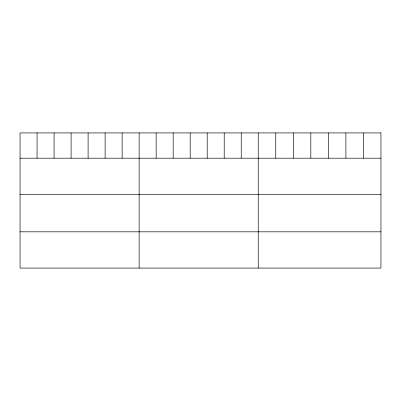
<?xml version="1.0" encoding="UTF-8"?>
<svg xmlns="http://www.w3.org/2000/svg" width="401" height="401" viewBox="0 0 401 401"><rect width="100%" height="100%" fill="white"/><g stroke="black" fill="none" stroke-linecap="round" stroke-linejoin="round"><path stroke-width="0.6" d="M20.05 158.2L380.95 158.2M20.05 194.46L380.95 194.46M20.05 231.818L380.95 231.818M363.421 132.921L363.421 158.2M345.893 132.921L345.893 158.2M328.364 132.921L328.364 158.2M310.83 132.921L310.83 158.2M293.301 132.921L293.301 158.2M275.773 132.921L275.773 158.2M258.244 132.921L258.244 268.079M241.232 132.921L241.232 158.2M224.214 132.921L224.214 158.2M207.202 132.921L207.202 158.2M190.189 132.921L190.189 158.2M173.177 132.921L173.177 158.2M156.159 132.921L156.159 158.2M139.147 132.921L139.147 268.079M122.135 132.921L122.135 158.2M105.117 132.921L105.117 158.2M88.105 132.921L88.105 158.2M71.092 132.921L71.092 158.2M54.08 132.921L54.08 158.2M37.062 132.921L37.062 158.2M380.95 132.921L20.05 132.921L20.05 268.079L380.95 268.079L380.95 132.921"/></g></svg>
